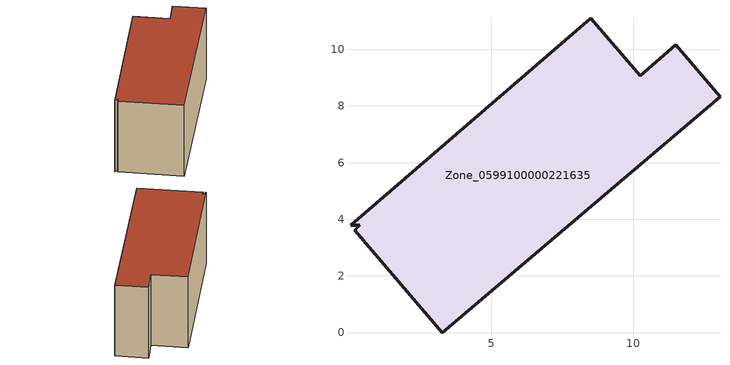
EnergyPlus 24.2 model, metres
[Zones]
Zone_0599100000221635
 floor ground (C_G): 10.25,9.06 11.51,10.17 13.07,8.32 3.26,0 0.17,3.61 0.35,3.78 0.02,3.78 8.5,11.09 z0
 wall outside (C_F): 0.02,3.78 0.35,3.78 0.17,3.61 3.26,0 13.07,8.32 11.51,10.17 10.25,9.06 8.5,11.09 0.02,3.78 z0:5.96
 roof outside (C_R): 0.35,3.78 0.17,3.61 3.26,0 13.07,8.32 11.51,10.17 10.25,9.06 8.5,11.09 0.02,3.78 z5.96
[BUILDING]
Pand.0599100000221635: North Axis=0; Terrain=City; Loads Convergence Tolerance Value=0.04; Temperature Convergence Tolerance Value=0.4; Solar Distribution=FullExterior; Maximum Number of Warmup Days=25; Minimum Number of Warmup Days=1
[Site:Location]
Rotterdam.The.Hague.AP_ZH_NLD Design_Conditions: Latitude=51.96; Longitude=4.45; Time Zone=1; Elevation=-4.5
[SITE:GROUNDTEMPERATURE:BUILDINGSURFACE]
18, 18, 18, 18, 18, 18, 18, 18, 18, 18, 18, 18
[MATERIAL] Thermal Absorptance=0.9; Solar Absorptance=0.7; Visible Absorptance=0.7
Name | Roughness | Thickness | Conductivity | Density | Specific Heat
G.TI.1946 | MediumSmooth | 0.15 | 1 | 540 | 1210
F.TI.1946 | Rough | 0.3 | 0.857143 | 1920 | 840
R.TI.1946 | MediumRough | 0.2 | 0.1 | 1500 | 1000
[CONSTRUCTION]
C_G: G.TI.1946
C_F: F.TI.1946
C_R: R.TI.1946
[ZONE]
Zone_0599100000221635: Type=1; Multiplier=1; Ceiling Height=Autocalculate; Volume=Autocalculate; Floor Area=autocalculate; Part of Total Floor Area=Yes
[ZONEINFILTRATION:DESIGNFLOWRATE]
Infil_Zone_0599100000221635: Zone or ZoneList or Space or SpaceList=Zone_0599100000221635; Schedule=AlwaysOn; Design Flow Rate Calculation Method=Flow/Area; Flow Rate per Floor Area=0.003; Constant Term Coefficient=1; Temperature Term Coefficient=0; Velocity Term Coefficient=0; Velocity Squared Term Coefficient=0
[HVACTEMPLATE:ZONE:IDEALLOADSAIRSYSTEM]
Zone_0599100000221635: Maximum Heating Supply Air Temperature=50; Minimum Cooling Supply Air Temperature=13; Maximum Heating Supply Air Humidity Ratio=0.0156; Minimum Cooling Supply Air Humidity Ratio=0.0077; Heating Limit=NoLimit; Cooling Limit=NoLimit; Dehumidification Control Type=ConstantSensibleHeatRatio; Cooling Sensible Heat Ratio=0.7; Dehumidification Setpoint=60; Humidification Control Type=None; Humidification Setpoint=30; Outdoor Air Method=None; Outdoor Air Flow Rate per Person=0.00944; Outdoor Air Flow Rate per Zone Floor Area=0; Outdoor Air Flow Rate per Zone=0; Demand Controlled Ventilation Type=None; Outdoor Air Economizer Type=NoEconomizer; Heat Recovery Type=None; Sensible Heat Recovery Effectiveness=0.7; Latent Heat Recovery Effectiveness=0.65
[ZONECONTROL:THERMOSTAT]
ThermostatControl_Zone_0599100000221635: Zone or ZoneList=Zone_0599100000221635; Control Type Schedule=DualSetpointControlType; Control 1=Thermostat_Zone_0599100000221635; Temperature Difference Between Cutout And Setpoint=0
[THERMOSTATSETPOINT:DUALSETPOINT]
Thermostat_Zone_0599100000221635: Heating Setpoint Temperature Schedule=HeatingSetpoint_Zone_0599100000221635; Cooling Setpoint Temperature Schedule=CoolingSetpoint_Zone_0599100000221635
[SCHEDULE:COMPACT]
HeatingSetpoint_Zone_0599100000221635: Through: 12/31, For: AllDays, Until: 24:00, 21
CoolingSetpoint_Zone_0599100000221635: Through: 12/31, For: AllDays, Until: 24:00, 24
DualSetpointControlType: Through: 12/31, For: AllDays, Until: 24:00, 4
AlwaysOn: Through: 12/31, For: AllDays, Until: 24:00, 1
